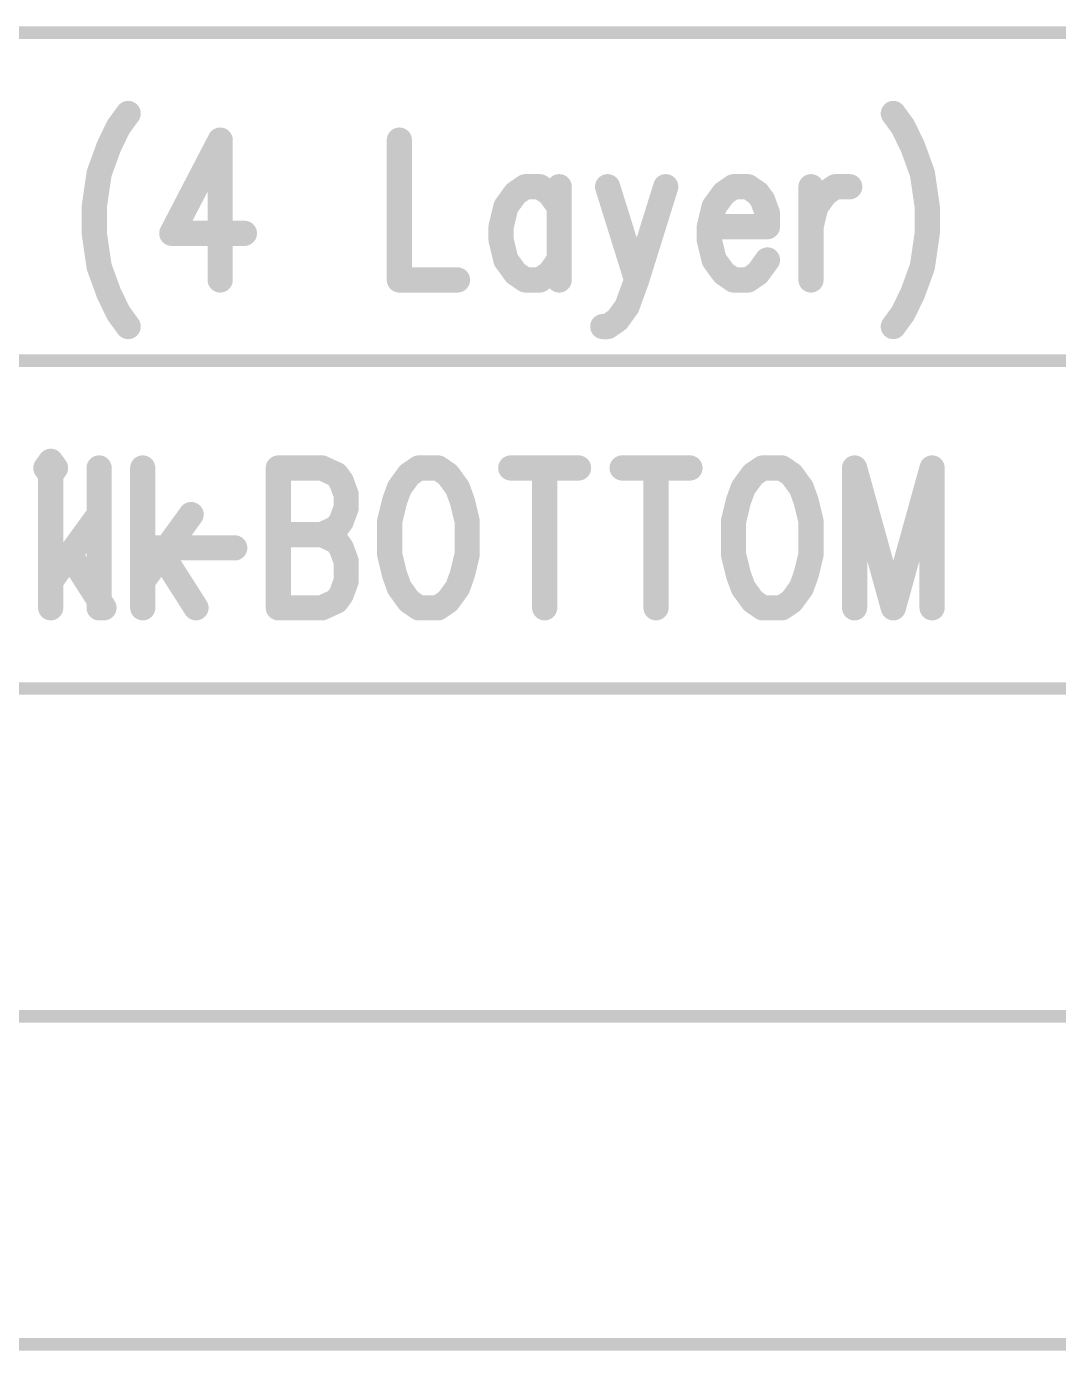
# Model space of a CAD drawing. Extents: x 100 to 156, y 84.7 to 174.
# Drawn here: x 115.78 to 123.97, y 84.65 to 95.15 of the extents above; entities that cross this region are included whole.
import ezdxf

# ---------------------------------------------------------------- set-up
doc = ezdxf.new("R2010")
doc.units = 0
doc.layers.get('0').update_dxf_attribs({"linetype": 'CONTINUOUS'})
doc.layers.add('MASK-BOTTOM_PHO', color=4, linetype='CONTINUOUS')
doc.layers.add('SILK-BOTTOM_PHO', color=5, linetype='CONTINUOUS')

# ---------------------------------------------------------------- blocks, each defined once
blk = doc.blocks.new('ROUND_6')
at = {"const_width": 0.099948}
blk.add_lwpolyline([(-0.049974, 0, 1), (0.049974, 0, 1)], format="xyb", close=True, dxfattribs=at)

msp = doc.modelspace()

# ---------------------------------------------------------------- linework, layer by layer
at = {"layer": 'MASK-BOTTOM_PHO'}
for points, const_width in [([(155.24988, 95.099886), (100.65004, 95.099886)], 0.100076), ([(116.58981, 94.46006), (116.512848, 94.35465)], 0.199898), ([(122.658378, 94.46006), (122.73534, 94.35465)], 0.199898), ([(116.512848, 94.35465), (116.43614, 94.196154)], 0.199898), ([(122.73534, 94.35465), (122.812048, 94.196154)], 0.199898), ([(116.43614, 94.196154), (116.359432, 93.984826)], 0.199898), ([(117.319552, 94.248986), (116.935504, 93.509592)], 0.199898), ([(117.319552, 94.248986), (117.319552, 93.139768)], 0.199898), ([(118.740682, 94.248986), (118.740682, 93.139768)], 0.199898), ([(122.812048, 94.196154), (122.888756, 93.984826)], 0.199898), ([(116.359432, 93.984826), (116.320824, 93.720666)], 0.199898), ([(122.888756, 93.984826), (122.927364, 93.720666)], 0.199898), ([(119.73941, 93.879162), (119.662448, 93.82633)], 0.199898), ([(119.854472, 93.879162), (119.73941, 93.879162)], 0.199898), ([(119.931434, 93.82633), (119.854472, 93.879162)], 0.199898), ([(120.008142, 93.879162), (120.008142, 93.139768)], 0.199898), ([(120.39219, 93.879162), (120.622822, 93.139768)], 0.199898), ([(120.8532, 93.879162), (120.622822, 93.139768)], 0.199898), ([(121.390918, 93.879162), (121.31421, 93.82633)], 0.199898), ([(121.506234, 93.879162), (121.390918, 93.879162)], 0.199898), ([(121.582942, 93.82633), (121.506234, 93.879162)], 0.199898), ([(122.005344, 93.879162), (122.005344, 93.139768)], 0.199898), ([(122.12066, 93.82633), (122.197622, 93.879162)], 0.199898), ([(122.197622, 93.879162), (122.312684, 93.879162)], 0.199898), ([(119.662448, 93.82633), (119.58574, 93.720666)], 0.199898), ([(120.008142, 93.720666), (119.931434, 93.82633)], 0.199898), ([(121.31421, 93.82633), (121.237248, 93.720666)], 0.199898), ([(121.621296, 93.773498), (121.582942, 93.82633)], 0.199898), ([(121.65965, 93.668088), (121.621296, 93.773498)], 0.199898), ([(122.043952, 93.720666), (122.12066, 93.82633)], 0.199898), ([(116.320824, 93.720666), (116.320824, 93.509592)], 0.199898), ([(119.58574, 93.720666), (119.547386, 93.562424)], 0.199898), ([(121.237248, 93.720666), (121.198894, 93.562424)], 0.199898), ([(121.65965, 93.562424), (121.65965, 93.668088)], 0.199898), ([(122.005344, 93.562424), (122.043952, 93.720666)], 0.199898), ([(122.927364, 93.720666), (122.927364, 93.509592)], 0.199898), ([(119.547386, 93.562424), (119.547386, 93.45676)], 0.199898), ([(121.198894, 93.562424), (121.65965, 93.562424)], 0.199898), ([(121.198894, 93.562424), (121.198894, 93.45676)], 0.199898), ([(116.320824, 93.509592), (116.359432, 93.245432)], 0.199898), ([(116.935504, 93.509592), (117.511576, 93.509592)], 0.199898), ([(119.547386, 93.45676), (119.58574, 93.298264)], 0.199898), ([(121.198894, 93.45676), (121.237248, 93.298264)], 0.199898), ([(122.927364, 93.509592), (122.888756, 93.245432)], 0.199898), ([(116.359432, 93.245432), (116.43614, 93.034104)], 0.199898), ([(119.58574, 93.298264), (119.662448, 93.1926)], 0.199898), ([(119.931434, 93.1926), (120.008142, 93.298264)], 0.199898), ([(121.237248, 93.298264), (121.31421, 93.1926)], 0.199898), ([(121.582942, 93.1926), (121.65965, 93.298264)], 0.199898), ([(122.888756, 93.245432), (122.812048, 93.034104)], 0.199898), ([(118.740682, 93.139768), (119.201692, 93.139768)], 0.199898), ([(119.662448, 93.1926), (119.73941, 93.139768)], 0.199898), ([(119.73941, 93.139768), (119.854472, 93.139768)], 0.199898), ([(119.854472, 93.139768), (119.931434, 93.1926)], 0.199898), ([(120.622822, 93.139768), (120.54586, 92.928694)], 0.199898), ([(121.31421, 93.1926), (121.390918, 93.139768)], 0.199898), ([(121.390918, 93.139768), (121.506234, 93.139768)], 0.199898), ([(121.506234, 93.139768), (121.582942, 93.1926)], 0.199898), ([(116.43614, 93.034104), (116.512848, 92.875862)], 0.199898), ([(122.812048, 93.034104), (122.73534, 92.875862)], 0.199898), ([(116.512848, 92.875862), (116.58981, 92.770198)], 0.199898), ([(120.54586, 92.928694), (120.469152, 92.82303)], 0.199898), ([(122.73534, 92.875862), (122.658378, 92.770198)], 0.199898), ([(120.39219, 92.770198), (120.353836, 92.770198)], 0.199898), ([(120.469152, 92.82303), (120.39219, 92.770198)], 0.199898), ([(140.949934, 92.499942), (100.000054, 92.499942)], 0.100076), ([(115.97513, 91.648788), (115.97513, 90.539824)], 0.199898), ([(117.780562, 91.648788), (117.780562, 90.539824)], 0.199898), ([(117.780562, 91.648788), (118.126256, 91.648788)], 0.199898), ([(118.126256, 91.648788), (118.241318, 91.59621)], 0.199898), ([(118.241318, 91.59621), (118.279672, 91.543378)], 0.199898), ([(118.81739, 91.59621), (118.740682, 91.490546)], 0.199898), ([(118.894352, 91.648788), (118.81739, 91.59621)], 0.199898), ([(119.048022, 91.648788), (118.894352, 91.648788)], 0.199898), ([(119.12473, 91.59621), (119.048022, 91.648788)], 0.199898), ([(119.201692, 91.490546), (119.12473, 91.59621)], 0.199898), ([(119.624094, 91.648788), (120.161812, 91.648788)], 0.199898), ([(119.89308, 91.648788), (119.89308, 90.539824)], 0.199898), ([(120.507506, 91.648788), (121.045224, 91.648788)], 0.199898), ([(120.776238, 91.648788), (120.776238, 90.539824)], 0.199898), ([(121.544588, 91.59621), (121.467626, 91.490546)], 0.199898), ([(121.621296, 91.648788), (121.544588, 91.59621)], 0.199898), ([(121.774966, 91.648788), (121.621296, 91.648788)], 0.199898), ([(121.851928, 91.59621), (121.774966, 91.648788)], 0.199898), ([(121.928636, 91.490546), (121.851928, 91.59621)], 0.199898), ([(122.351038, 91.648788), (122.351038, 90.539824)], 0.199898), ([(122.351038, 91.648788), (122.658378, 90.539824)], 0.199898), ([(122.965718, 91.648788), (122.658378, 90.539824)], 0.199898), ([(122.965718, 91.648788), (122.965718, 90.539824)], 0.199898), ([(118.279672, 91.543378), (118.31828, 91.437714)], 0.199898), ([(118.740682, 91.490546), (118.702328, 91.384882)], 0.199898), ([(119.240046, 91.384882), (119.201692, 91.490546)], 0.199898), ([(121.467626, 91.490546), (121.429272, 91.384882)], 0.199898), ([(121.96699, 91.384882), (121.928636, 91.490546)], 0.199898), ([(118.31828, 91.437714), (118.31828, 91.33205)], 0.199898), ([(118.702328, 91.384882), (118.663974, 91.226386)], 0.199898), ([(119.2784, 91.226386), (119.240046, 91.384882)], 0.199898), ([(121.429272, 91.384882), (121.390918, 91.226386)], 0.199898), ([(122.005344, 91.226386), (121.96699, 91.384882)], 0.199898), ([(116.359432, 91.279218), (115.97513, 90.751152)], 0.199898), ([(118.31828, 91.33205), (118.279672, 91.226386)], 0.199898), ([(118.241318, 91.173554), (118.126256, 91.120722)], 0.199898), ([(118.279672, 91.226386), (118.241318, 91.173554)], 0.199898), ([(118.663974, 91.226386), (118.663974, 90.962226)], 0.199898), ([(119.2784, 90.962226), (119.2784, 91.226386)], 0.199898), ([(121.390918, 91.226386), (121.390918, 90.962226)], 0.199898), ([(122.005344, 90.962226), (122.005344, 91.226386)], 0.199898), ([(117.780562, 91.120722), (118.126256, 91.120722)], 0.199898), ([(118.126256, 91.120722), (118.241318, 91.06789)], 0.199898), ([(118.241318, 91.06789), (118.279672, 91.015058)], 0.199898), ([(116.1288, 90.962226), (116.397786, 90.539824)], 0.199898), ([(116.74348, 91.015058), (117.434868, 91.015058)], 0.199898), ([(118.279672, 91.015058), (118.31828, 90.909648)], 0.199898), ([(118.663974, 90.962226), (118.702328, 90.803984)], 0.199898), ([(119.240046, 90.803984), (119.2784, 90.962226)], 0.199898), ([(121.390918, 90.962226), (121.429272, 90.803984)], 0.199898), ([(121.96699, 90.803984), (122.005344, 90.962226)], 0.199898), ([(118.31828, 90.909648), (118.31828, 90.751152)], 0.199898), ([(118.31828, 90.751152), (118.279672, 90.645488)], 0.199898), ([(118.702328, 90.803984), (118.740682, 90.69832)], 0.199898), ([(119.201692, 90.69832), (119.240046, 90.803984)], 0.199898), ([(121.429272, 90.803984), (121.467626, 90.69832)], 0.199898), ([(121.928636, 90.69832), (121.96699, 90.803984)], 0.199898), ([(118.279672, 90.645488), (118.241318, 90.592656)], 0.199898), ([(118.740682, 90.69832), (118.81739, 90.592656)], 0.199898), ([(119.12473, 90.592656), (119.201692, 90.69832)], 0.199898), ([(121.467626, 90.69832), (121.544588, 90.592656)], 0.199898), ([(121.851928, 90.592656), (121.928636, 90.69832)], 0.199898), ([(118.126256, 90.539824), (117.780562, 90.539824)], 0.199898), ([(118.241318, 90.592656), (118.126256, 90.539824)], 0.199898), ([(118.81739, 90.592656), (118.894352, 90.539824)], 0.199898), ([(118.894352, 90.539824), (119.048022, 90.539824)], 0.199898), ([(119.048022, 90.539824), (119.12473, 90.592656)], 0.199898), ([(121.544588, 90.592656), (121.621296, 90.539824)], 0.199898), ([(121.621296, 90.539824), (121.774966, 90.539824)], 0.199898), ([(121.774966, 90.539824), (121.851928, 90.592656)], 0.199898), ([(140.949934, 89.899998), (100.000054, 89.899998)], 0.100076), ([(140.949934, 87.300054), (100.000054, 87.300054)], 0.100076), ([(100.65004, 84.70011), (155.24988, 84.70011)], 0.100076)]:
    msp.add_lwpolyline(points, dxfattribs=dict(at, const_width=const_width))
at = {"layer": 'SILK-BOTTOM_PHO'}
for points, const_width in [([(155.24988, 95.099886), (100.65004, 95.099886)], 0.100076), ([(116.58981, 94.46006), (116.512848, 94.35465)], 0.199898), ([(122.658378, 94.46006), (122.73534, 94.35465)], 0.199898), ([(116.512848, 94.35465), (116.43614, 94.196154)], 0.199898), ([(122.73534, 94.35465), (122.812048, 94.196154)], 0.199898), ([(116.43614, 94.196154), (116.359432, 93.984826)], 0.199898), ([(117.319552, 94.248986), (116.935504, 93.509592)], 0.199898), ([(117.319552, 94.248986), (117.319552, 93.139768)], 0.199898), ([(118.740682, 94.248986), (118.740682, 93.139768)], 0.199898), ([(122.812048, 94.196154), (122.888756, 93.984826)], 0.199898), ([(116.359432, 93.984826), (116.320824, 93.720666)], 0.199898), ([(122.888756, 93.984826), (122.927364, 93.720666)], 0.199898), ([(119.73941, 93.879162), (119.662448, 93.82633)], 0.199898), ([(119.854472, 93.879162), (119.73941, 93.879162)], 0.199898), ([(119.931434, 93.82633), (119.854472, 93.879162)], 0.199898), ([(120.008142, 93.879162), (120.008142, 93.139768)], 0.199898), ([(120.39219, 93.879162), (120.622822, 93.139768)], 0.199898), ([(120.8532, 93.879162), (120.622822, 93.139768)], 0.199898), ([(121.390918, 93.879162), (121.31421, 93.82633)], 0.199898), ([(121.506234, 93.879162), (121.390918, 93.879162)], 0.199898), ([(121.582942, 93.82633), (121.506234, 93.879162)], 0.199898), ([(122.005344, 93.879162), (122.005344, 93.139768)], 0.199898), ([(122.12066, 93.82633), (122.197622, 93.879162)], 0.199898), ([(122.197622, 93.879162), (122.312684, 93.879162)], 0.199898), ([(119.662448, 93.82633), (119.58574, 93.720666)], 0.199898), ([(120.008142, 93.720666), (119.931434, 93.82633)], 0.199898), ([(121.31421, 93.82633), (121.237248, 93.720666)], 0.199898), ([(121.621296, 93.773498), (121.582942, 93.82633)], 0.199898), ([(121.65965, 93.668088), (121.621296, 93.773498)], 0.199898), ([(122.043952, 93.720666), (122.12066, 93.82633)], 0.199898), ([(116.320824, 93.720666), (116.320824, 93.509592)], 0.199898), ([(119.58574, 93.720666), (119.547386, 93.562424)], 0.199898), ([(121.237248, 93.720666), (121.198894, 93.562424)], 0.199898), ([(121.65965, 93.562424), (121.65965, 93.668088)], 0.199898), ([(122.005344, 93.562424), (122.043952, 93.720666)], 0.199898), ([(122.927364, 93.720666), (122.927364, 93.509592)], 0.199898), ([(119.547386, 93.562424), (119.547386, 93.45676)], 0.199898), ([(121.198894, 93.562424), (121.65965, 93.562424)], 0.199898), ([(121.198894, 93.562424), (121.198894, 93.45676)], 0.199898), ([(116.320824, 93.509592), (116.359432, 93.245432)], 0.199898), ([(116.935504, 93.509592), (117.511576, 93.509592)], 0.199898), ([(119.547386, 93.45676), (119.58574, 93.298264)], 0.199898), ([(121.198894, 93.45676), (121.237248, 93.298264)], 0.199898), ([(122.927364, 93.509592), (122.888756, 93.245432)], 0.199898), ([(116.359432, 93.245432), (116.43614, 93.034104)], 0.199898), ([(119.58574, 93.298264), (119.662448, 93.1926)], 0.199898), ([(119.931434, 93.1926), (120.008142, 93.298264)], 0.199898), ([(121.237248, 93.298264), (121.31421, 93.1926)], 0.199898), ([(121.582942, 93.1926), (121.65965, 93.298264)], 0.199898), ([(122.888756, 93.245432), (122.812048, 93.034104)], 0.199898), ([(118.740682, 93.139768), (119.201692, 93.139768)], 0.199898), ([(119.662448, 93.1926), (119.73941, 93.139768)], 0.199898), ([(119.73941, 93.139768), (119.854472, 93.139768)], 0.199898), ([(119.854472, 93.139768), (119.931434, 93.1926)], 0.199898), ([(120.622822, 93.139768), (120.54586, 92.928694)], 0.199898), ([(121.31421, 93.1926), (121.390918, 93.139768)], 0.199898), ([(121.390918, 93.139768), (121.506234, 93.139768)], 0.199898), ([(121.506234, 93.139768), (121.582942, 93.1926)], 0.199898), ([(116.43614, 93.034104), (116.512848, 92.875862)], 0.199898), ([(122.812048, 93.034104), (122.73534, 92.875862)], 0.199898), ([(116.512848, 92.875862), (116.58981, 92.770198)], 0.199898), ([(120.54586, 92.928694), (120.469152, 92.82303)], 0.199898), ([(122.73534, 92.875862), (122.658378, 92.770198)], 0.199898), ([(120.39219, 92.770198), (120.353836, 92.770198)], 0.199898), ([(120.469152, 92.82303), (120.39219, 92.770198)], 0.199898), ([(140.949934, 92.499942), (100.000054, 92.499942)], 0.100076), ([(115.97513, 91.70162), (115.936776, 91.648788)], 0.199898), ([(116.013738, 91.648788), (115.97513, 91.70162)], 0.199898), ([(115.936776, 91.648788), (115.97513, 91.59621)], 0.199898), ([(115.97513, 91.59621), (116.013738, 91.648788)], 0.199898), ([(116.359432, 91.648788), (116.359432, 90.539824)], 0.199898), ([(116.705126, 91.648788), (116.705126, 90.539824)], 0.199898), ([(115.97513, 91.279218), (115.97513, 90.539824)], 0.199898), ([(117.089174, 91.279218), (116.705126, 90.751152)], 0.199898), ([(116.858542, 90.962226), (117.127528, 90.539824)], 0.199898), ([(140.949934, 89.899998), (100.000054, 89.899998)], 0.100076), ([(140.949934, 87.300054), (100.000054, 87.300054)], 0.100076), ([(100.65004, 84.70011), (155.24988, 84.70011)], 0.100076)]:
    msp.add_lwpolyline(points, dxfattribs=dict(at, const_width=const_width))

# ---------------------------------------------------------------- block references
at = {"layer": 'MASK-BOTTOM_PHO'}
for p in [(116.58981, 94.46006), (122.658378, 94.46006), (116.512848, 94.35465), (122.73534, 94.35465), (116.43614, 94.196154), (117.319552, 94.248986), (117.319552, 94.248986), (118.740682, 94.248986), (122.812048, 94.196154), (116.359432, 93.984826), (122.888756, 93.984826), (119.73941, 93.879162), (119.854472, 93.879162), (120.008142, 93.879162), (120.39219, 93.879162), (120.8532, 93.879162), (121.390918, 93.879162), (121.506234, 93.879162), (122.005344, 93.879162), (122.197622, 93.879162), (122.312684, 93.879162), (119.662448, 93.82633), (119.931434, 93.82633), (121.31421, 93.82633), (121.582942, 93.82633), (121.621296, 93.773498), (122.12066, 93.82633), (116.320824, 93.720666), (119.58574, 93.720666), (120.008142, 93.720666), (121.237248, 93.720666), (121.65965, 93.668088), (122.043952, 93.720666), (122.927364, 93.720666), (119.547386, 93.562424), (121.198894, 93.562424), (121.198894, 93.562424), (121.65965, 93.562424), (122.005344, 93.562424), (116.320824, 93.509592), (116.935504, 93.509592), (117.511576, 93.509592), (119.547386, 93.45676), (121.198894, 93.45676), (122.927364, 93.509592), (116.359432, 93.245432), (119.58574, 93.298264), (120.008142, 93.298264), (121.237248, 93.298264), (121.65965, 93.298264), (122.888756, 93.245432), (117.319552, 93.139768), (118.740682, 93.139768), (119.201692, 93.139768), (119.662448, 93.1926), (119.73941, 93.139768), (119.854472, 93.139768), (119.931434, 93.1926), (120.008142, 93.139768), (120.622822, 93.139768), (120.622822, 93.139768), (121.31421, 93.1926), (121.390918, 93.139768), (121.506234, 93.139768), (121.582942, 93.1926), (122.005344, 93.139768), (116.43614, 93.034104), (122.812048, 93.034104), (116.512848, 92.875862), (120.54586, 92.928694), (122.73534, 92.875862), (116.58981, 92.770198), (120.353836, 92.770198), (120.39219, 92.770198), (120.469152, 92.82303), (122.658378, 92.770198), (115.97513, 91.648788), (117.780562, 91.648788), (117.780562, 91.648788), (118.126256, 91.648788), (118.241318, 91.59621), (118.81739, 91.59621), (118.894352, 91.648788), (118.894352, 91.648788), (119.048022, 91.648788), (119.12473, 91.59621), (119.624094, 91.648788), (119.89308, 91.648788), (120.161812, 91.648788), (120.507506, 91.648788), (120.776238, 91.648788), (121.045224, 91.648788), (121.544588, 91.59621), (121.621296, 91.648788), (121.621296, 91.648788), (121.774966, 91.648788), (121.851928, 91.59621), (122.351038, 91.648788), (122.351038, 91.648788), (122.965718, 91.648788), (122.965718, 91.648788), (118.279672, 91.543378), (118.740682, 91.490546), (119.201692, 91.490546), (121.467626, 91.490546), (121.928636, 91.490546), (118.31828, 91.437714), (118.702328, 91.384882), (119.240046, 91.384882), (121.429272, 91.384882), (121.96699, 91.384882), (116.359432, 91.279218), (118.31828, 91.33205), (118.241318, 91.173554), (118.279672, 91.226386), (118.663974, 91.226386), (119.2784, 91.226386), (121.390918, 91.226386), (122.005344, 91.226386), (117.780562, 91.120722), (118.126256, 91.120722), (118.126256, 91.120722), (118.241318, 91.06789), (116.1288, 90.962226), (116.74348, 91.015058), (117.434868, 91.015058), (118.279672, 91.015058), (118.663974, 90.962226), (119.2784, 90.962226), (121.390918, 90.962226), (122.005344, 90.962226), (118.31828, 90.909648), (115.97513, 90.751152), (118.31828, 90.751152), (118.702328, 90.803984), (119.240046, 90.803984), (121.429272, 90.803984), (121.96699, 90.803984), (118.279672, 90.645488), (118.740682, 90.69832), (119.201692, 90.69832), (121.467626, 90.69832), (121.928636, 90.69832), (115.97513, 90.539824), (116.397786, 90.539824), (117.780562, 90.539824), (117.780562, 90.539824), (118.126256, 90.539824), (118.241318, 90.592656), (118.81739, 90.592656), (118.894352, 90.539824), (119.048022, 90.539824), (119.12473, 90.592656), (119.89308, 90.539824), (120.776238, 90.539824), (121.544588, 90.592656), (121.621296, 90.539824), (121.774966, 90.539824), (121.851928, 90.592656), (122.351038, 90.539824), (122.658378, 90.539824), (122.658378, 90.539824), (122.965718, 90.539824)]:
    msp.add_blockref('ROUND_6', p, dxfattribs=at)
at = {"layer": 'SILK-BOTTOM_PHO'}
for p in [(116.58981, 94.46006), (122.658378, 94.46006), (116.512848, 94.35465), (122.73534, 94.35465), (116.43614, 94.196154), (117.319552, 94.248986), (117.319552, 94.248986), (118.740682, 94.248986), (122.812048, 94.196154), (116.359432, 93.984826), (122.888756, 93.984826), (119.73941, 93.879162), (119.854472, 93.879162), (120.008142, 93.879162), (120.39219, 93.879162), (120.8532, 93.879162), (121.390918, 93.879162), (121.506234, 93.879162), (122.005344, 93.879162), (122.197622, 93.879162), (122.312684, 93.879162), (119.662448, 93.82633), (119.931434, 93.82633), (121.31421, 93.82633), (121.582942, 93.82633), (121.621296, 93.773498), (122.12066, 93.82633), (116.320824, 93.720666), (119.58574, 93.720666), (120.008142, 93.720666), (121.237248, 93.720666), (121.65965, 93.668088), (122.043952, 93.720666), (122.927364, 93.720666), (119.547386, 93.562424), (121.198894, 93.562424), (121.198894, 93.562424), (121.65965, 93.562424), (122.005344, 93.562424), (116.320824, 93.509592), (116.935504, 93.509592), (117.511576, 93.509592), (119.547386, 93.45676), (121.198894, 93.45676), (122.927364, 93.509592), (116.359432, 93.245432), (119.58574, 93.298264), (120.008142, 93.298264), (121.237248, 93.298264), (121.65965, 93.298264), (122.888756, 93.245432), (117.319552, 93.139768), (118.740682, 93.139768), (119.201692, 93.139768), (119.662448, 93.1926), (119.73941, 93.139768), (119.854472, 93.139768), (119.931434, 93.1926), (120.008142, 93.139768), (120.622822, 93.139768), (120.622822, 93.139768), (121.31421, 93.1926), (121.390918, 93.139768), (121.506234, 93.139768), (121.582942, 93.1926), (122.005344, 93.139768), (116.43614, 93.034104), (122.812048, 93.034104), (116.512848, 92.875862), (120.54586, 92.928694), (122.73534, 92.875862), (116.58981, 92.770198), (120.353836, 92.770198), (120.39219, 92.770198), (120.469152, 92.82303), (122.658378, 92.770198), (115.97513, 91.70162), (115.936776, 91.648788), (115.936776, 91.648788), (115.97513, 91.59621), (116.013738, 91.648788), (116.359432, 91.648788), (116.705126, 91.648788), (115.97513, 91.279218), (117.089174, 91.279218), (116.858542, 90.962226), (116.705126, 90.751152), (115.97513, 90.539824), (116.359432, 90.539824), (116.705126, 90.539824), (117.127528, 90.539824)]:
    msp.add_blockref('ROUND_6', p, dxfattribs=at)

doc.saveas('drawing.dxf')
